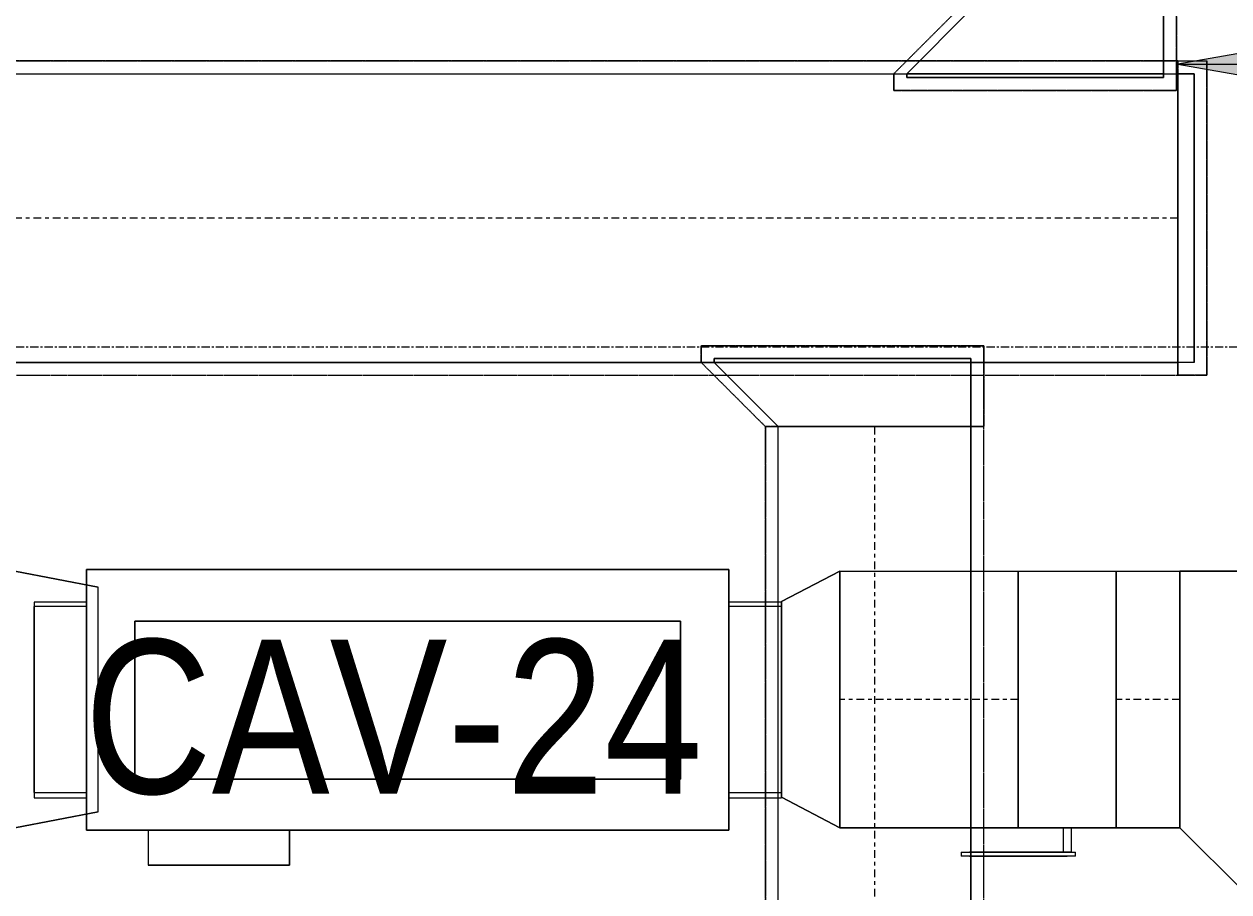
# Model space of a CAD drawing. Header units: inches. Extents: x -83664 to 20107, y -47222 to 19398.
# Drawn here: x -13098 to -11222, y -10613 to -9261 of the extents above; entities that cross this region are included whole.
import ezdxf

# ---------------------------------------------------------------- set-up
doc = ezdxf.new("R2010")
doc.units = ezdxf.units.IN
doc.header["$MEASUREMENT"] = 0
for name, pattern in [('Center', [29.999999, 12, -6, 6, -6]), ('Grid Line', [22.225, 12.7, -3.175, 3.175, -3.175]), ('Hidden 0_50', [1.0584, 0.5292, -0.5292])]:
    doc.linetypes.add(name, pattern=pattern)
for name, color, linetype, lineweight in [('G-ANNO-TEXT', 7, 'Continuous', 9), ('M-EQPM', 7, 'Continuous', 18), ('M-HVAC-DUCT-CNTR', 7, 'Center', 9), ('M-HVAC-DUCT-IDEN', 7, 'Continuous', 18), ('S-GRID', 7, 'Continuous', 9)]:
    doc.layers.add(name, color=color, linetype=linetype, lineweight=lineweight)
doc.layers.add('M-HVAC-DUCT', color=7, linetype='Continuous', lineweight=9, true_color=0xffe97f)
doc.styles.add('Arial Narrow_21', font='ARIALN.TTF', dxfattribs={"height": 240})

# ---------------------------------------------------------------- blocks, each defined once
blk = doc.blocks.new('M_Rectangular Tap - Beveled - Standard-7235949-FIRST FLOOR AC CONDITIONING LAYOUT - PART A')
at = {"layer": 'M-HVAC-DUCT', "color": 6, "true_color": 0xff00ff}
for p, q in [((100, 150), (-6.096, 150)), ((-6.096, 150), (100, 150)), ((-6.096, 150), (-6.096, -250)), ((-6.096, -250), (-6.096, 150)), ((100, 150), (100, -150)), ((100, -150), (100, 150)), ((0, -250), (100, -150)), ((0, -250), (100, -150)), ((-6.096, -250), (0, -250)), ((0, -250), (-6.096, -250))]:
    blk.add_line(p, q, dxfattribs=at)
blk = doc.blocks.new('M_Rectangular Endcap - Standard-7332093-FIRST FLOOR AC CONDITIONING LAYOUT - PART A')
at = {"layer": 'M-HVAC-DUCT', "color": 6, "true_color": 0xff00ff}
for p, q in [((0, 225), (0, -225)), ((0, -225), (0, 225)), ((0, 225), (25, 225)), ((25, 225), (0, 225)), ((25, 225), (25, -225)), ((25, -225), (25, 225)), ((25, -225), (0, -225)), ((25, -225), (0, -225))]:
    blk.add_line(p, q, dxfattribs=at)
blk = doc.blocks.new('CAV - CAV-24-9301362-FIRST FLOOR AC CONDITIONING LAYOUT - PART A')
at = {"layer": 'M-EQPM', "color": 30, "true_color": 0xff7f00}
for p, q in [((500, 203), (-500, 203)), ((-500, 203), (-500, -203)), ((-500, -203), (-500, 203)), ((-500, 203), (500, 203)), ((500, -203), (500, 203)), ((500, 203), (500, -203)), ((-500, 152.5), (-581.8, 152.5)), ((-581.8, 152.5), (-581.8, -152.5)), ((-581.8, 152.5), (-581.8, -152.5)), ((-500, -152.5), (-500, 152.5)), ((-500, -152.5), (-500, 152.5)), ((581.8, 152.5), (500, 152.5)), ((500, 152.5), (500, -152.5)), ((500, 152.5), (500, -152.5)), ((581.8, -152.5), (581.8, 152.5)), ((581.8, -152.5), (581.8, 152.5)), ((-500, 145.8), (-581.8, 145.8)), ((-581.8, -144.2), (-581.8, 145.8)), ((-581.8, -144.2), (-581.8, 145.8)), ((-500, 145.8), (-500, -144.2)), ((-500, 145.8), (-500, -144.2)), ((581.8, 145.8), (500, 145.8)), ((500, -144.2), (500, 145.8)), ((500, -144.2), (500, 145.8)), ((581.8, 145.8), (581.8, -144.2)), ((581.8, 145.8), (581.8, -144.2)), ((-425, -123.3), (-425, 122.8)), ((-425, 122.8), (425, 122.8)), ((425, 122.8), (-425, 122.8)), ((-425, 122.8), (-425, -123.3)), ((425, 122.8), (425, -123.3)), ((425, -123.3), (425, 122.8)), ((425, -123.3), (-425, -123.3)), ((-425, -123.3), (425, -123.3)), ((-581.8, -144.2), (-500, -144.2)), ((500, -144.2), (581.8, -144.2)), ((-581.8, -152.5), (-500, -152.5)), ((500, -152.5), (581.8, -152.5)), ((-500, -203), (500, -203)), ((500, -203), (-500, -203)), ((-183.8, -203), (-403.8, -203)), ((-403.8, -203), (-183.8, -203)), ((-403.8, -203), (-403.8, -257.7)), ((-403.8, -203), (-403.8, -257.7)), ((-183.8, -257.7), (-183.8, -203)), ((-183.8, -203), (-183.8, -257.7)), ((-183.8, -257.7), (-403.8, -257.7)), ((-403.8, -257.7), (-183.8, -257.7))]:
    blk.add_line(p, q, dxfattribs=at)
blk = doc.blocks.new('M_Rec Tap - Beveled - Standard-7691623-FIRST FLOOR AC CONDITIONING LAYOUT - PART A')
at = {"layer": 'M-HVAC-DUCT', "color": 30, "true_color": 0xff7f00}
for p, q in [((100, 200), (-6.096, 200)), ((-6.096, 200), (100, 200)), ((-6.096, 200), (-6.096, -300)), ((-6.096, -300), (-6.096, 200)), ((100, 200), (100, -200)), ((100, -200), (100, 200)), ((0, -300), (100, -200)), ((0, -300), (100, -200)), ((-6.096, -300), (0, -300)), ((0, -300), (-6.096, -300))]:
    blk.add_line(p, q, dxfattribs=at)
blk = doc.blocks.new('M_Rec to Rnd Transition - Angle - 60 Degree-7715808-FIRST FLOOR AC CONDITIONING LAYOUT - PART A')
at = {"layer": 'M-HVAC-DUCT', "color": 30, "true_color": 0xff7f00}
for p, q in [((0, 200), (129.9, 175)), ((129.9, 175), (0, 200)), ((0, 200), (0, -200)), ((0, -200), (0, 200)), ((129.9, 0), (129.9, 175)), ((129.9, 0), (129.9, 175)), ((129.9, -175), (129.9, 0)), ((129.9, -175), (129.9, 0)), ((0, -200), (129.9, -175)), ((129.9, -175), (0, -200))]:
    blk.add_line(p, q, dxfattribs=at)
blk = doc.blocks.new('TEMW-ME-DMP-Volume Control Damper - Standard-7447120-FIRST FLOOR AC CONDITIONING LAYOUT - PART A')
at = {"layer": 'M-HVAC-DUCT', "color": 30, "true_color": 0xff7f00}
for p, q in [((-165.1, 238.1), (-165.1, 244.45)), ((-152.4, 244.45), (-165.1, 244.45)), ((0, 244.45), (-152.4, 244.45)), ((-152.4, 244.45), (0, 244.45)), ((12.7, 244.45), (0, 244.45)), ((12.7, 244.45), (12.7, 238.1)), ((-165.1, 238.1), (-152.4, 238.1)), ((0, 238.1), (-152.4, 238.1)), ((-152.4, 238.1), (0, 238.1)), ((-6.35, 200), (-6.35, 238.1)), ((6.35, 238.1), (-6.35, 238.1)), ((6.35, 238.1), (-6.35, 238.1)), ((0, 238.1), (12.7, 238.1)), ((6.35, 238.1), (6.35, 200)), ((-76.2, 200), (-76.2, -200)), ((-76.2, -200), (-76.2, 200)), ((76.2, 200), (-76.2, 200)), ((-76.2, 200), (76.2, 200)), ((-76.2, 200), (76.2, 200)), ((-6.35, 200), (6.35, 200)), ((-6.35, 200), (6.35, 200)), ((76.2, 200), (76.2, -200)), ((76.2, -200), (76.2, 200)), ((-76.2, -200), (76.2, -200)), ((-76.2, -200), (76.2, -200)), ((-76.2, -200), (76.2, -200))]:
    blk.add_line(p, q, dxfattribs=at)
blk = doc.blocks.new('M_Rec to Rnd Transition - Angle - 60 Degree-9301364-FIRST FLOOR AC CONDITIONING LAYOUT - PART A')
at = {"layer": 'M-HVAC-DUCT', "color": 30, "true_color": 0xff7f00}
for p, q in [((0, 200), (90.9, 152.5)), ((90.9, 152.5), (0, 200)), ((0, 200), (0, -200)), ((0, -200), (0, 200)), ((90.9, 0), (90.9, 152.5)), ((90.9, 0), (90.9, 152.5)), ((90.9, -152.5), (90.9, 0)), ((90.9, -152.5), (90.9, 0)), ((0, -200), (90.9, -152.5)), ((90.9, -152.5), (0, -200))]:
    blk.add_line(p, q, dxfattribs=at)
blk = doc.blocks.new('TEMW-SMBZ-HO-BM-HVAC-00002_rvt-1-FIRST FLOOR AC CONDITIONING LAYOUT - PART A')
at = {"layer": 'M-HVAC-DUCT', "color": 6, "linetype": 'Hidden 0_50', "true_color": 0xff00ff}
for p, q in [((139713.4, 89034), (139813.4, 89134)), ((139813.4, 89134), (139713.4, 89034)), ((140153.4, 89134), (140153.4, 89007.9)), ((140153.4, 89007.9), (140153.4, 89134)), ((140155.8, 89054), (138008.4, 89054)), ((138008.4, 89054), (140155.8, 89054)), ((140155.8, 88564), (140155.8, 89054)), ((140155.8, 89054), (140155.8, 88564)), ((140155.8, 89054), (140200.8, 89054)), ((140155.8, 89054), (140200.8, 89054)), ((140155.8, 89054), (140155.8, 88564)), ((140155.8, 88564), (140155.8, 89054)), ((140200.8, 88564), (140200.8, 89054)), ((140200.8, 89054), (140200.8, 88564)), ((139713.4, 89007.9), (139713.4, 89034)), ((139713.4, 89034), (139713.4, 89007.9)), ((140153.4, 89007.9), (139713.4, 89007.9)), ((139713.4, 89007.9), (140153.4, 89007.9)), ((139853.4, 88610.1), (139413.4, 88610.1)), ((139413.4, 88610.1), (139413.4, 88584)), ((139413.4, 88584), (139413.4, 88610.1)), ((139413.4, 88610.1), (139853.4, 88610.1)), ((139853.4, 88484), (139853.4, 88610.1)), ((139853.4, 88610.1), (139853.4, 88484)), ((139413.4, 88584), (139513.4, 88484)), ((139513.4, 88484), (139413.4, 88584)), ((138008.4, 88564), (140155.8, 88564)), ((138008.4, 88564), (140155.8, 88564)), ((140200.8, 88564), (140155.8, 88564)), ((140155.8, 88564), (140200.8, 88564)), ((139513.4, 88484), (139853.4, 88484)), ((139853.4, 88484), (139513.4, 88484)), ((139513.4, 88484), (139513.4, 84928.9)), ((139513.4, 84928.9), (139513.4, 88484)), ((139513.4, 88484), (139853.4, 88484)), ((139853.4, 88484), (139513.4, 88484)), ((139853.4, 84928.9), (139853.4, 88484)), ((139853.4, 84928.9), (139853.4, 88484))]:
    blk.add_line(p, q, dxfattribs=at)
at = {"layer": 'M-HVAC-DUCT', "color": 6, "true_color": 0xff00ff}
for p, q in [((138008.4, 89034), (140155.8, 89034)), ((138008.4, 89034), (140155.8, 89034)), ((139733.4, 89027.9), (139733.4, 89034)), ((140133.4, 89034), (139733.4, 89034)), ((139733.4, 89034), (140133.4, 89034)), ((139733.4, 89034), (139733.4, 89027.9)), ((140133.4, 89034), (140133.4, 89027.9)), ((140133.4, 89027.9), (140133.4, 89034)), ((140155.8, 88584), (140155.8, 89034)), ((140155.8, 89034), (140155.8, 88584)), ((140133.4, 89027.9), (139733.4, 89027.9)), ((139733.4, 89027.9), (140133.4, 89027.9)), ((140155.8, 88584), (138008.4, 88584)), ((138008.4, 88584), (140155.8, 88584)), ((139433.4, 88590.1), (139433.4, 88584)), ((139833.4, 88590.1), (139433.4, 88590.1)), ((139433.4, 88590.1), (139833.4, 88590.1)), ((139433.4, 88584), (139433.4, 88590.1)), ((139833.4, 88584), (139433.4, 88584)), ((139433.4, 88584), (139833.4, 88584)), ((139833.4, 88584), (139833.4, 88590.1)), ((139833.4, 88590.1), (139833.4, 88584)), ((139833.4, 88484), (139533.4, 88484)), ((139533.4, 88484), (139833.4, 88484)), ((139533.4, 84928.9), (139533.4, 88484)), ((139533.4, 84928.9), (139533.4, 88484)), ((139833.4, 88484), (139833.4, 84928.9)), ((139833.4, 84928.9), (139833.4, 88484))]:
    blk.add_line(p, q, dxfattribs=at)
at = {"layer": 'M-HVAC-DUCT', "color": 30, "true_color": 0xff7f00}
for p, q in [((139629.2, 87859), (139629.2, 88259)), ((139629.2, 88259), (139629.2, 87859)), ((139629.2, 88259), (139907.2, 88259)), ((139629.2, 88259), (139907.2, 88259)), ((139907.2, 87859), (139907.2, 88259)), ((139907.2, 88259), (139907.2, 87859)), ((140059.6, 87859), (140059.6, 88259)), ((140059.6, 88259), (140059.6, 87859)), ((140059.6, 88259), (140158.7, 88259)), ((140059.6, 88259), (140158.7, 88259)), ((140158.7, 87859), (140158.7, 88259)), ((140158.7, 88259), (140158.7, 87859)), ((139907.2, 87859), (139629.2, 87859)), ((139629.2, 87859), (139907.2, 87859)), ((140158.7, 87859), (140059.6, 87859)), ((140059.6, 87859), (140158.7, 87859))]:
    blk.add_line(p, q, dxfattribs=at)
at = {"layer": 'M-HVAC-DUCT-CNTR', "color": 6, "true_color": 0xff00ff}
for p, q in [((140155.8, 88809), (138008.4, 88809)), ((139683.4, 88484), (139683.4, 84928.9))]:
    blk.add_line(p, q, dxfattribs=at)
at = {"layer": 'M-HVAC-DUCT-CNTR', "color": 30, "true_color": 0xff7f00}
for p, q in [((139907.2, 88059), (139629.2, 88059)), ((140158.7, 88059), (140059.6, 88059))]:
    blk.add_line(p, q, dxfattribs=at)
at = {"layer": 'M-EQPM', "color": 6, "linetype": 'Hidden 0_50', "lineweight": 9, "true_color": 0xff00ff}
blk.add_blockref('CAV - CAV-24-9301362-FIRST FLOOR AC CONDITIONING LAYOUT - PART A', (138956.4, 88058.2), dxfattribs=at)
at = {"layer": 'M-HVAC-DUCT', "color": 6, "linetype": 'Hidden 0_50', "lineweight": 9, "true_color": 0xff00ff, "extrusion": (0, 0, -1)}
for name, p, rotation in [('M_Rectangular Tap - Beveled - Standard-7235949-FIRST FLOOR AC CONDITIONING LAYOUT - PART A', (-139983.4, 89034), 90), ('TEMW-ME-DMP-Volume Control Damper - Standard-7447120-FIRST FLOOR AC CONDITIONING LAYOUT - PART A', (-139983.4, 88059), 180)]:
    blk.add_blockref(name, p, dxfattribs=dict(at, rotation=rotation))
at = {"layer": 'M-HVAC-DUCT', "color": 6, "linetype": 'Hidden 0_50', "lineweight": 9, "true_color": 0xff00ff}
for name, p in [('M_Rectangular Endcap - Standard-7332093-FIRST FLOOR AC CONDITIONING LAYOUT - PART A', (140155.8, 88809)), ('M_Rec to Rnd Transition - Angle - 60 Degree-7715808-FIRST FLOOR AC CONDITIONING LAYOUT - PART A', (138344.7, 88059))]:
    blk.add_blockref(name, p, dxfattribs=at)
for name, p, rotation in [('M_Rectangular Tap - Beveled - Standard-7235949-FIRST FLOOR AC CONDITIONING LAYOUT - PART A', (139683.4, 88584), 270), ('M_Rec to Rnd Transition - Angle - 60 Degree-9301364-FIRST FLOOR AC CONDITIONING LAYOUT - PART A', (139629.2, 88059), 180)]:
    blk.add_blockref(name, p, dxfattribs=dict(at, rotation=rotation))
at = {"layer": 'M-HVAC-DUCT', "color": 6, "linetype": 'Hidden 0_50', "lineweight": 9, "true_color": 0xff00ff, "extrusion": (0, 0, -1)}
blk.add_blockref('M_Rec Tap - Beveled - Standard-7691623-FIRST FLOOR AC CONDITIONING LAYOUT - PART A', (-140258.7, 88059), dxfattribs=at)
blk = doc.blocks.new('TEMW-SMBZ-HO-BM-HVAC-00002_rvt-2-FIRST FLOOR AC CONDITIONING LAYOUT - PART A')
at = {"layer": 'M-HVAC-DUCT', "color": 6, "linetype": 'Hidden 0_50', "true_color": 0xff00ff}
for p, q in [((139713.4, 89034), (139813.4, 89134)), ((139813.4, 89134), (139713.4, 89034)), ((140153.4, 89134), (140153.4, 89007.9)), ((140153.4, 89007.9), (140153.4, 89134)), ((140155.8, 89054), (138008.4, 89054)), ((138008.4, 89054), (140155.8, 89054)), ((140155.8, 88564), (140155.8, 89054)), ((140155.8, 89054), (140155.8, 88564)), ((140155.8, 89054), (140200.8, 89054)), ((140155.8, 89054), (140200.8, 89054)), ((140155.8, 89054), (140155.8, 88564)), ((140155.8, 88564), (140155.8, 89054)), ((140200.8, 88564), (140200.8, 89054)), ((140200.8, 89054), (140200.8, 88564)), ((139713.4, 89007.9), (139713.4, 89034)), ((139713.4, 89034), (139713.4, 89007.9)), ((140153.4, 89007.9), (139713.4, 89007.9)), ((139713.4, 89007.9), (140153.4, 89007.9)), ((139853.4, 88610.1), (139413.4, 88610.1)), ((139413.4, 88610.1), (139413.4, 88584)), ((139413.4, 88584), (139413.4, 88610.1)), ((139413.4, 88610.1), (139853.4, 88610.1)), ((139853.4, 88484), (139853.4, 88610.1)), ((139853.4, 88610.1), (139853.4, 88484)), ((139413.4, 88584), (139513.4, 88484)), ((139513.4, 88484), (139413.4, 88584)), ((138008.4, 88564), (140155.8, 88564)), ((138008.4, 88564), (140155.8, 88564)), ((140200.8, 88564), (140155.8, 88564)), ((140155.8, 88564), (140200.8, 88564)), ((139513.4, 88484), (139853.4, 88484)), ((139853.4, 88484), (139513.4, 88484)), ((139513.4, 88484), (139513.4, 84928.9)), ((139513.4, 84928.9), (139513.4, 88484)), ((139513.4, 88484), (139853.4, 88484)), ((139853.4, 88484), (139513.4, 88484)), ((139853.4, 84928.9), (139853.4, 88484)), ((139853.4, 84928.9), (139853.4, 88484))]:
    blk.add_line(p, q, dxfattribs=at)
at = {"layer": 'M-HVAC-DUCT', "color": 6, "true_color": 0xff00ff}
for p, q in [((138008.4, 89034), (140155.8, 89034)), ((138008.4, 89034), (140155.8, 89034)), ((139733.4, 89027.9), (139733.4, 89034)), ((140133.4, 89034), (139733.4, 89034)), ((139733.4, 89034), (140133.4, 89034)), ((139733.4, 89034), (139733.4, 89027.9)), ((140133.4, 89034), (140133.4, 89027.9)), ((140133.4, 89027.9), (140133.4, 89034)), ((140155.8, 88584), (140155.8, 89034)), ((140155.8, 89034), (140155.8, 88584)), ((140133.4, 89027.9), (139733.4, 89027.9)), ((139733.4, 89027.9), (140133.4, 89027.9)), ((140155.8, 88584), (138008.4, 88584)), ((138008.4, 88584), (140155.8, 88584)), ((139433.4, 88590.1), (139433.4, 88584)), ((139833.4, 88590.1), (139433.4, 88590.1)), ((139433.4, 88590.1), (139833.4, 88590.1)), ((139433.4, 88584), (139433.4, 88590.1)), ((139833.4, 88584), (139433.4, 88584)), ((139433.4, 88584), (139833.4, 88584)), ((139833.4, 88584), (139833.4, 88590.1)), ((139833.4, 88590.1), (139833.4, 88584)), ((139833.4, 88484), (139533.4, 88484)), ((139533.4, 88484), (139833.4, 88484)), ((139533.4, 84928.9), (139533.4, 88484)), ((139533.4, 84928.9), (139533.4, 88484)), ((139833.4, 88484), (139833.4, 84928.9)), ((139833.4, 84928.9), (139833.4, 88484))]:
    blk.add_line(p, q, dxfattribs=at)
at = {"layer": 'M-HVAC-DUCT', "color": 30, "true_color": 0xff7f00}
for p, q in [((139629.2, 87859), (139629.2, 88259)), ((139629.2, 88259), (139629.2, 87859)), ((139629.2, 88259), (139907.2, 88259)), ((139629.2, 88259), (139907.2, 88259)), ((139907.2, 87859), (139907.2, 88259)), ((139907.2, 88259), (139907.2, 87859)), ((140059.6, 87859), (140059.6, 88259)), ((140059.6, 88259), (140059.6, 87859)), ((140059.6, 88259), (140158.7, 88259)), ((140059.6, 88259), (140158.7, 88259)), ((140158.7, 87859), (140158.7, 88259)), ((140158.7, 88259), (140158.7, 87859)), ((139907.2, 87859), (139629.2, 87859)), ((139629.2, 87859), (139907.2, 87859)), ((140158.7, 87859), (140059.6, 87859)), ((140059.6, 87859), (140158.7, 87859))]:
    blk.add_line(p, q, dxfattribs=at)
at = {"layer": 'M-HVAC-DUCT-CNTR', "color": 6, "true_color": 0xff00ff}
for p, q in [((140155.8, 88809), (138008.4, 88809)), ((139683.4, 88484), (139683.4, 84928.9))]:
    blk.add_line(p, q, dxfattribs=at)
at = {"layer": 'M-HVAC-DUCT-CNTR', "color": 30, "true_color": 0xff7f00}
for p, q in [((139907.2, 88059), (139629.2, 88059)), ((140158.7, 88059), (140059.6, 88059))]:
    blk.add_line(p, q, dxfattribs=at)
at = {"layer": 'M-EQPM', "color": 6, "linetype": 'Hidden 0_50', "lineweight": 9, "true_color": 0xff00ff}
blk.add_blockref('CAV - CAV-24-9301362-FIRST FLOOR AC CONDITIONING LAYOUT - PART A', (138956.4, 88058.2), dxfattribs=at)
at = {"layer": 'M-HVAC-DUCT', "color": 6, "linetype": 'Hidden 0_50', "lineweight": 9, "true_color": 0xff00ff, "extrusion": (0, 0, -1)}
for name, p, rotation in [('M_Rectangular Tap - Beveled - Standard-7235949-FIRST FLOOR AC CONDITIONING LAYOUT - PART A', (-139983.4, 89034), 90), ('TEMW-ME-DMP-Volume Control Damper - Standard-7447120-FIRST FLOOR AC CONDITIONING LAYOUT - PART A', (-139983.4, 88059), 180)]:
    blk.add_blockref(name, p, dxfattribs=dict(at, rotation=rotation))
at = {"layer": 'M-HVAC-DUCT', "color": 6, "linetype": 'Hidden 0_50', "lineweight": 9, "true_color": 0xff00ff}
for name, p in [('M_Rectangular Endcap - Standard-7332093-FIRST FLOOR AC CONDITIONING LAYOUT - PART A', (140155.8, 88809)), ('M_Rec to Rnd Transition - Angle - 60 Degree-7715808-FIRST FLOOR AC CONDITIONING LAYOUT - PART A', (138344.7, 88059))]:
    blk.add_blockref(name, p, dxfattribs=at)
for name, p, rotation in [('M_Rectangular Tap - Beveled - Standard-7235949-FIRST FLOOR AC CONDITIONING LAYOUT - PART A', (139683.4, 88584), 270), ('M_Rec to Rnd Transition - Angle - 60 Degree-9301364-FIRST FLOOR AC CONDITIONING LAYOUT - PART A', (139629.2, 88059), 180)]:
    blk.add_blockref(name, p, dxfattribs=dict(at, rotation=rotation))
at = {"layer": 'M-HVAC-DUCT', "color": 6, "linetype": 'Hidden 0_50', "lineweight": 9, "true_color": 0xff00ff, "extrusion": (0, 0, -1)}
blk.add_blockref('M_Rec Tap - Beveled - Standard-7691623-FIRST FLOOR AC CONDITIONING LAYOUT - PART A', (-140258.7, 88059), dxfattribs=at)

msp = doc.modelspace()

# ---------------------------------------------------------------- hatches: boundary and pattern name
at = {"layer": 'M-HVAC-DUCT-IDEN', "lineweight": 9}
msp.add_hatch(color=256, dxfattribs=at).paths.add_polyline_path([(-11300.9, -9323.2), (-11075.9, -9362.9), (-11075.9, -9283.5)])

# ---------------------------------------------------------------- linework, layer by layer
for p, q in [((-11075.9, -9283.5), (-11300.9, -9323.2)), ((-11300.9, -9323.2), (-11075.9, -9362.9)), ((-11300.9, -9323.2), (-10270.9, -9323.2))]:
    msp.add_line(p, q, dxfattribs=at)
at = {"layer": 'S-GRID', "color": 254, "linetype": 'Grid Line', "true_color": 0xdcdcdc}
msp.add_line((20106.7, -9764.5), (-81517, -9764.5), dxfattribs=at)

# ---------------------------------------------------------------- block references
at = {"lineweight": 5}
for name in ['TEMW-SMBZ-HO-BM-HVAC-00002_rvt-1-FIRST FLOOR AC CONDITIONING LAYOUT - PART A', 'TEMW-SMBZ-HO-BM-HVAC-00002_rvt-2-FIRST FLOOR AC CONDITIONING LAYOUT - PART A']:
    msp.add_blockref(name, (-151456.7, -98372.2), dxfattribs=at)

# ---------------------------------------------------------------- texts
at = {"layer": 'G-ANNO-TEXT', "insert": (-13003.6, -10219.9), "char_height": 240, "width": 1214.557, "attachment_point": 1, "style": 'Arial Narrow_21'}
msp.add_mtext('CAV-24', dxfattribs=at)

doc.saveas('drawing.dxf')
